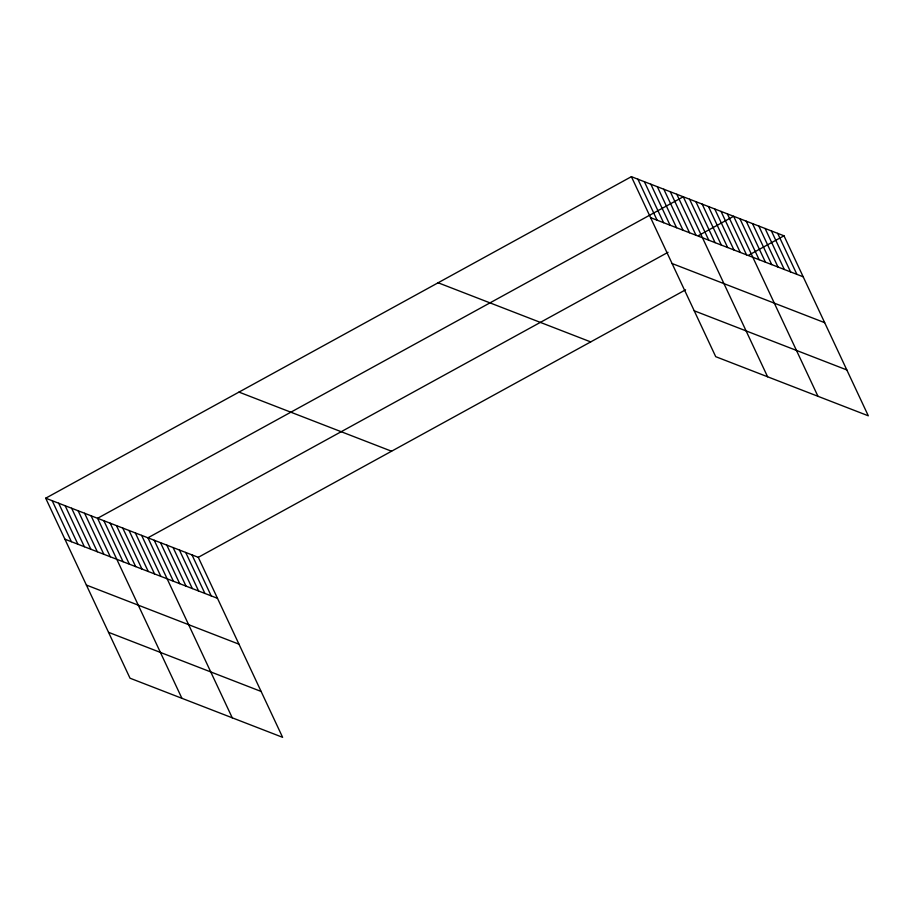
<?xml version="1.0" encoding="UTF-8"?>
<svg xmlns="http://www.w3.org/2000/svg" width="914" height="914" viewBox="0 0 914 914"><rect width="100%" height="100%" fill="white"/><g stroke="black" fill="none" stroke-linecap="round" stroke-linejoin="round"><path stroke-width="1.37" d="M45.7 498.199L198.281 557.323L282.609 737.324L130.017 678.199L45.7 498.199L631.391 176.676L783.984 235.801L868.3 415.801L715.719 356.677L631.391 176.676M668.031 252.298L147.931 537.809L232.247 717.81M698.49 235.584L733.634 216.287L817.95 396.288M198.281 557.323L685.58 289.818M748.84 255.097L783.984 235.801M650.597 217.658L803.178 276.793M672.087 263.529L824.668 322.665M694.229 310.794L846.81 369.93M438.114 282.769L590.707 341.905M238.977 392.095L391.569 451.23M64.894 539.18L217.486 598.316M86.384 585.051L238.977 644.187M108.526 632.317L261.118 691.452M777.688 233.367L796.882 274.349M771.393 230.922L790.587 271.915M765.098 228.489L784.303 269.47M758.803 226.044L778.008 267.037M752.508 223.61L771.713 264.592M746.212 221.165L765.418 262.158M739.917 218.732L759.123 259.713M727.338 213.853L746.532 254.835M721.043 211.408L740.237 252.401M714.748 208.975L733.942 249.956M708.453 206.53L727.647 247.523M702.158 204.096L721.352 245.078M695.862 201.651L715.068 242.644M689.567 199.218L708.773 240.199M767.589 376.774L683.272 196.773L97.581 518.295L181.897 698.296M676.794 194.259L695.988 235.252M670.305 191.746L689.51 232.739M663.827 189.232L683.021 230.225M657.337 186.73L676.531 227.712M650.848 184.217L670.053 225.198M644.37 181.703L663.564 222.685M637.881 179.19L657.086 220.171M191.986 554.889L211.191 595.871M185.702 552.444L204.896 593.437M179.407 550.011L198.601 590.992M173.112 547.566L192.306 588.559M166.816 545.132L186.01 586.114M160.521 542.688L179.715 583.68M154.226 540.254L173.42 581.235M141.636 535.376L160.841 576.357M135.341 532.931L154.546 573.923M129.045 530.497L148.251 571.479M122.75 528.052L141.956 569.045M116.466 525.619L135.66 566.6M110.171 523.174L129.365 564.167M103.876 520.74L123.07 561.722M91.092 515.782L110.297 556.775M84.614 513.268L103.808 554.261M78.124 510.755L97.318 551.748M71.635 508.241L90.84 549.234M65.157 505.728L84.351 546.721M58.667 503.226L77.873 544.207M52.189 500.712L71.383 541.694"/></g></svg>
